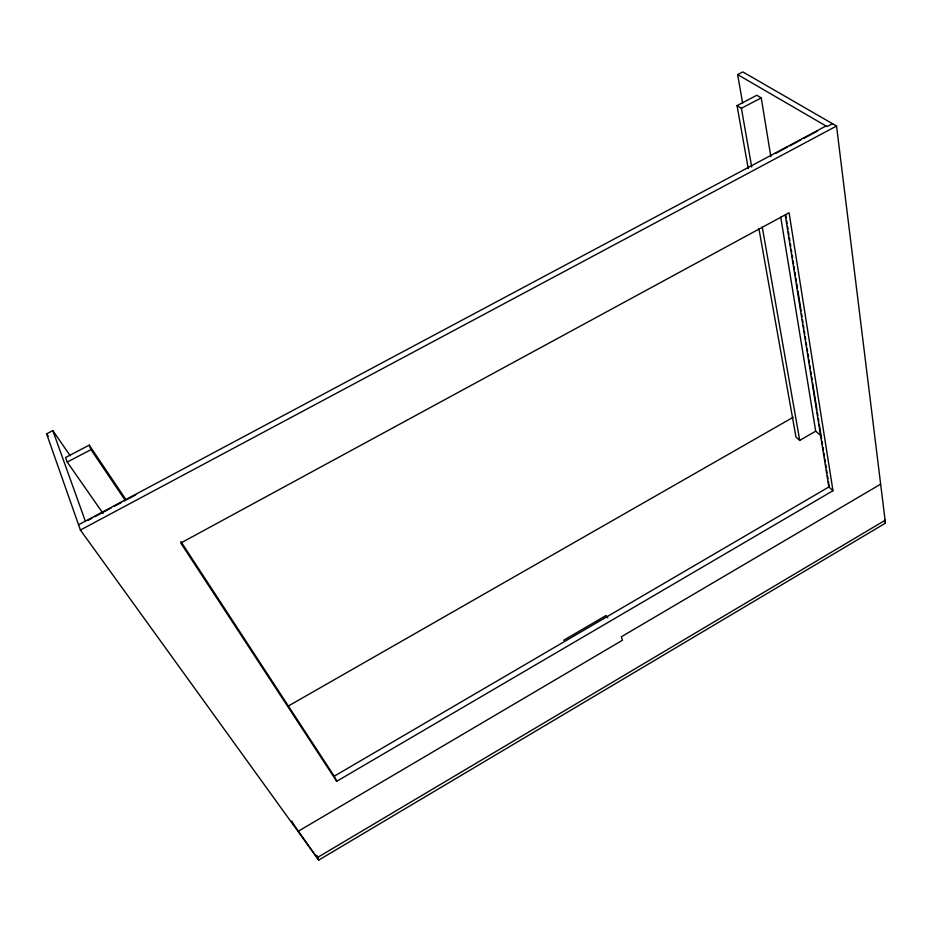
<?xml version="1.0" encoding="UTF-8"?>
<svg xmlns="http://www.w3.org/2000/svg" width="932" height="932" viewBox="0 0 932 932"><rect width="100%" height="100%" fill="white"/><g stroke="black" fill="none" stroke-linecap="round" stroke-linejoin="round"><path stroke-width="1.4" d="M70.18 455.69L52.821 430.607L46.6 433.834L80.408 530.052L318.732 860.085L885.342 523.225L885.004 520.359M885.097 520.301L317.078 857.755L292.543 822.77M293.638 825.333L291.937 821.045M880.554 484.209L621.294 636.812L622.483 640.226L298.135 831.309M336.697 781.307L832.975 490.71L789.089 212.752L180.785 543.03L336.697 781.307L334.227 776.181L180.913 541.585M563.639 640.296L606.021 615.528L607.792 617.776M334.227 776.181L828.851 486.993L785.257 215.257M758.893 228.491L795.975 437.096L799.714 440.393L815.698 431.19L780.725 217.121M287.685 706.398L793.225 417.245M78.556 524.786L826.02 125.983M88.284 520.173L92.128 518.122M94.691 516.759L111.351 507.858M113.914 506.495L121.614 502.395M124.177 501.02L135.711 494.869M775.855 153.279L787.202 147.221M789.73 145.87L801.077 139.812M803.594 138.472L817.469 131.074M832.614 123.618L827.057 126.589L737.655 74.607L742.839 71.915L836.54 126.03L885.4 522.724M80.408 530.052L836.54 126.03M125.797 499.424L89.227 445.135L65.59 457.53L67.244 462.074L103.056 513.427M748.221 168.482L737.049 105.619L756.819 95.262L761.246 97.872L770.869 156.774M67.244 462.074L90.986 449.62L125.179 500.309M737.049 105.619L741.406 108.287L761.246 97.872M815.698 431.19L821.104 435.85M828.851 486.993L832.975 490.71M317.859 858.861L315.913 855.11M46.6 433.834L48.266 436.223M316.752 855.762L318.488 859.723M316.868 855.692L318.732 860.085M89.227 445.135L90.986 449.62M52.821 430.607L85.348 521.163M741.406 108.287L751.705 166.979M762.26 227.105L799.714 440.393M737.655 74.607L742.641 103.219M785.723 214.931L786.189 217.797M786.643 220.663L787.109 223.529M787.563 226.394L788.029 229.26M788.484 232.138L788.938 235.004M789.404 237.87L789.858 240.736M790.324 243.601L790.779 246.467M791.233 249.345L791.699 252.211M792.153 255.077L792.619 257.943M793.074 260.809L793.54 263.674M793.994 266.54L794.448 269.418M794.914 272.284L795.369 275.15M795.835 278.016L796.289 280.882M796.744 283.747L797.442 288.058M797.897 290.924L801.112 310.997M801.567 313.863L802.033 316.729M802.487 319.594L802.953 322.46M803.407 325.326L803.862 328.204M804.328 331.07L804.782 333.936M805.248 336.802L805.702 339.667M806.157 342.533L806.623 345.399M807.077 348.277L807.543 351.143M807.997 354.009L808.463 356.874M808.918 359.74L809.372 362.606M809.838 365.484L810.292 368.35M810.758 371.216L811.213 374.082M811.667 376.947L812.133 379.813M812.587 382.679L816.956 409.929M817.411 412.794L817.877 415.66M818.331 418.526L818.785 421.392M819.251 424.27L821.546 438.599M822.001 441.465L822.467 444.343M822.921 447.209L823.387 450.074M823.841 452.94L824.296 455.806M824.762 458.672L825.216 461.538M825.682 464.416L826.136 467.282M826.591 470.147L827.057 473.013M827.511 475.879L827.977 478.745M828.432 481.623L829.119 485.922"/></g></svg>
